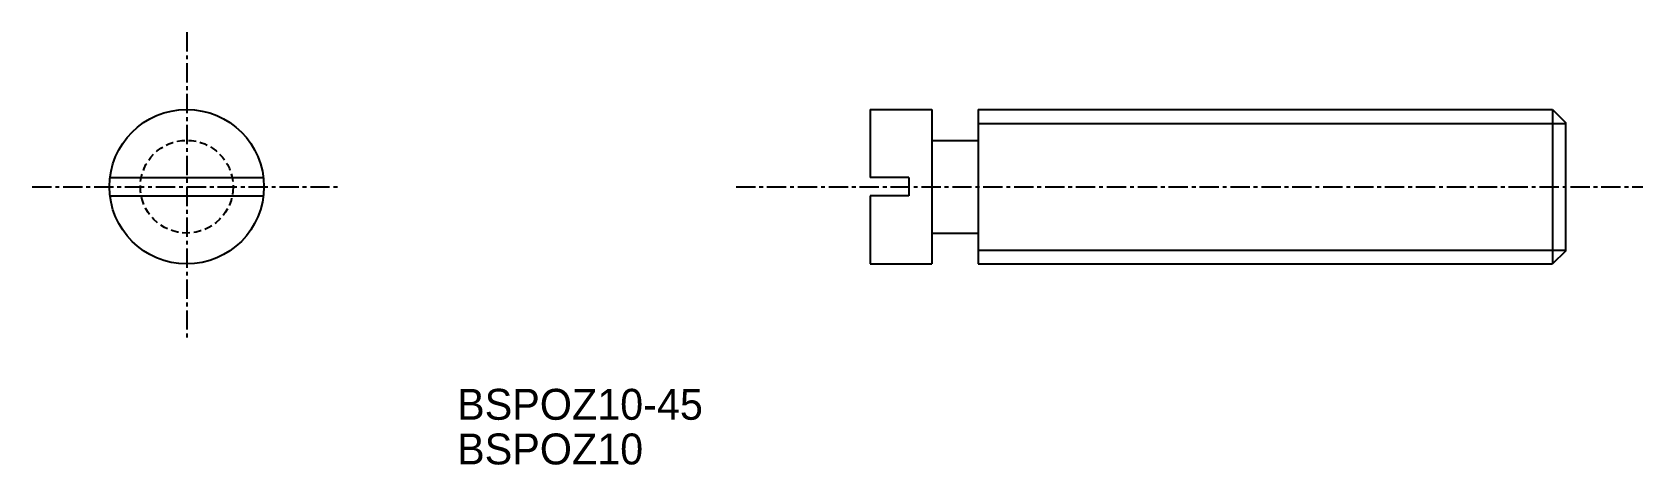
# Model space of a CAD drawing. Extents: x 15 to 119, y 118 to 146.
import ezdxf

# ---------------------------------------------------------------- set-up
doc = ezdxf.new("R2010")
doc.units = 0
doc.linetypes.add('CENTER', pattern=[2, 1.25, -0.25, 0.25, -0.25])
doc.linetypes.add('DASHED', pattern=[0.75, 0.5, -0.25])
doc.layers.get('0').update_dxf_attribs({"linetype": 'CONTINUOUS'})
doc.layers.add('CENTER', color=1, linetype='CENTER')

msp = doc.modelspace()

# ---------------------------------------------------------------- linework, layer by layer
at = {"color": 7, "linetype": 'CONTINUOUS'}
for p, q in [((69.27, 141.16), (69.27, 136.76)), ((69.27, 141.16), (73.27, 141.16)), ((73.27, 141.16), (73.27, 131.16)), ((76.27, 141.16), (113.44, 141.16)), ((76.27, 141.16), (76.27, 131.16)), ((113.44, 141.16), (113.44, 131.16)), ((113.44, 141.16), (114.27, 140.32)), ((114.27, 140.32), (114.27, 131.99)), ((73.27, 139.16), (76.27, 139.16)), ((20.08, 136.76), (30, 136.76)), ((71.77, 136.76), (69.27, 136.76)), ((71.77, 136.76), (71.77, 135.56)), ((20.08, 135.56), (30, 135.56)), ((69.27, 135.56), (69.27, 131.16)), ((71.77, 135.56), (69.27, 135.56)), ((73.27, 133.16), (76.27, 133.16)), ((114.27, 131.99), (113.44, 131.16)), ((69.27, 131.16), (73.27, 131.16)), ((76.27, 131.16), (113.44, 131.16))]:
    msp.add_line(p, q, dxfattribs=at)
at = {"color": 3, "linetype": 'CONTINUOUS'}
for p, q in [((76.27, 140.25), (114.27, 140.25)), ((76.27, 132.06), (114.27, 132.06))]:
    msp.add_line(p, q, dxfattribs=at)
at = {"color": 7, "linetype": 'CONTINUOUS'}
msp.add_circle((25.04, 136.16), 5, dxfattribs=at)
at = {"color": 3, "linetype": 'DASHED'}
msp.add_circle((25.04, 136.16), 3, dxfattribs=at)
at = {"layer": 'CENTER', "color": 1, "linetype": 'CENTER'}
for p, q in [((25.04, 146.16), (25.04, 126.16)), ((15.04, 136.16), (35.04, 136.16)), ((60.59, 136.16), (119.27, 136.16))]:
    msp.add_line(p, q, dxfattribs=at)

# ---------------------------------------------------------------- texts
for s, p in [('BSPOZ10-45', (42.54, 121.08)), ('BSPOZ10', (42.54, 118.19))]:
    msp.add_text(s, height=2).set_placement(p)

doc.saveas('drawing.dxf')
